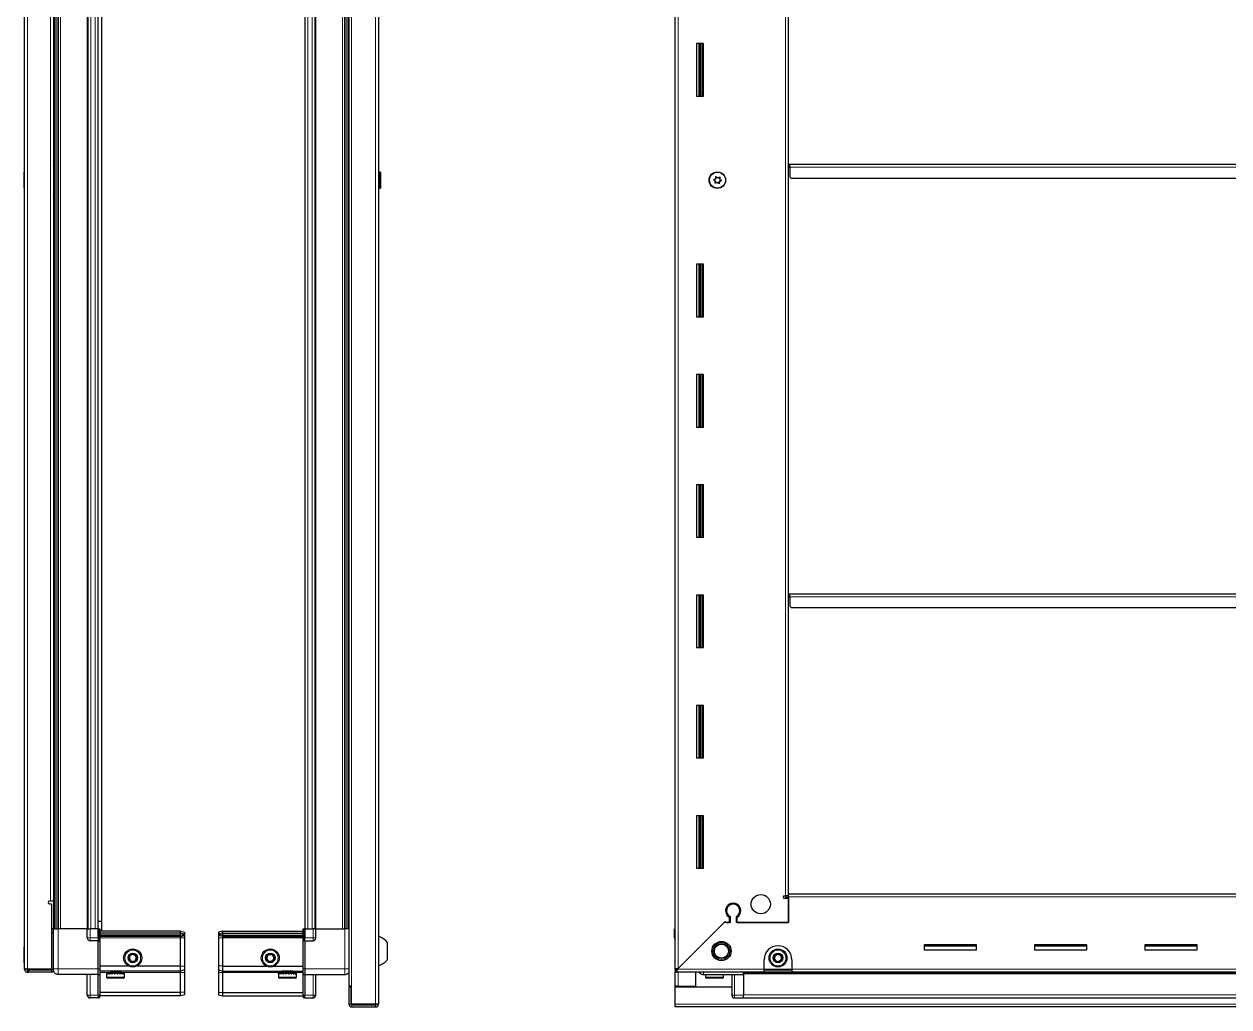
# Model space of a CAD drawing. Header units: millimetres. Extents: x 1315 to 4591, y 105 to 1992.
# Drawn here: x 2843 to 3717, y 577 to 1289 of the extents above; entities that cross this region are included whole.
import ezdxf

# ---------------------------------------------------------------- set-up
doc = ezdxf.new("R2010")
doc.units = ezdxf.units.MM

msp = doc.modelspace()

# ---------------------------------------------------------------- linework, layer by layer
at = {"color": 8, "linetype": 'Continuous', "lineweight": 18}
for p, q in [((3098.23, 1773.72), (3098.23, 578.92)), ((3080.83, 1760.82), (3080.83, 591.82)), ((2845.73, 1748.57), (2845.73, 604.07)), ((3317.58, 1747.97), (3317.58, 604.67)), ((2865.86, 1719.32), (2865.86, 633.32)), ((2868.31, 633.32), (2868.31, 1719.32)), ((2869.72, 1719.32), (2869.72, 633.32)), ((2889.13, 633.32), (2889.13, 1719.32)), ((2891.78, 633.32), (2891.78, 1719.32)), ((2894.98, 633.32), (2894.98, 1719.32)), ((3048.98, 1719.32), (3048.98, 633.32)), ((3052.18, 1719.32), (3052.18, 633.32)), ((3054.83, 1719.32), (3054.83, 633.32)), ((3074.23, 633.32), (3074.23, 1719.32)), ((3075.64, 1719.32), (3075.64, 633.32)), ((3078.09, 633.32), (3078.09, 1719.32)), ((2862.53, 653.57), (2862.53, 1699.07)), ((3395.38, 657.32), (3395.38, 1695.32)), ((3332.48, 1275.32), (3332.48, 1237.32)), ((3333.71, 1275.32), (3333.71, 1237.32)), ((3398.48, 1185.72), (4431.48, 1185.72)), ((3332.48, 1115.32), (3332.48, 1077.32)), ((3333.71, 1115.32), (3333.71, 1077.32)), ((3332.48, 1035.32), (3332.48, 997.32)), ((3333.71, 1035.32), (3333.71, 997.32)), ((3332.48, 955.32), (3332.48, 917.32)), ((3333.71, 955.32), (3333.71, 917.32)), ((3332.48, 875.32), (3332.48, 837.32)), ((3333.71, 875.32), (3333.71, 837.32)), ((3398.48, 874.22), (4431.48, 874.22)), ((3332.48, 795.32), (3332.48, 757.32)), ((3333.71, 795.32), (3333.71, 757.32)), ((3332.48, 715.32), (3332.48, 677.32)), ((3333.71, 715.32), (3333.71, 677.32)), ((4432.48, 656.72), (3397.48, 656.72)), ((2864.63, 633.32), (2864.63, 653.57)), ((2868.13, 633.32), (2868.13, 604.32)), ((2891.13, 633.32), (2891.13, 626.82)), ((3046.83, 633.32), (3046.49, 633.32)), ((3052.83, 633.32), (3052.83, 626.82)), ((3075.83, 633.32), (3075.83, 604.32)), ((2889.13, 626.82), (2891.13, 626.82)), ((2891.13, 626.82), (2891.13, 624.82)), ((2897.13, 626.82), (2891.13, 626.82)), ((2897.13, 626.82), (2897.46, 626.82)), ((2898.33, 624.62), (2897.13, 624.62)), ((2956.63, 626.82), (2898.33, 626.82)), ((2956.63, 626.82), (2959.63, 626.82)), ((2987.33, 626.82), (2984.33, 626.82)), ((2987.33, 626.82), (3045.63, 626.82)), ((3046.83, 624.62), (3045.63, 624.62)), ((3046.83, 626.82), (3046.49, 626.82)), ((3046.83, 626.82), (3052.83, 626.82)), ((3052.83, 626.82), (3052.83, 624.82)), ((3054.83, 626.82), (3052.83, 626.82)), ((3315.48, 626.82), (3314.98, 626.82)), ((2897.13, 604.32), (2868.13, 604.32)), ((2897.13, 604.32), (2898.33, 604.32)), ((3046.83, 604.32), (3045.63, 604.32)), ((3046.83, 604.32), (3075.83, 604.32)), ((3317.08, 604.17), (3379.98, 604.17)), ((3399.98, 604.17), (3379.98, 604.17)), ((3399.98, 604.17), (4429.98, 604.17)), ((2891.13, 600.32), (2891.13, 585.32)), ((2898.33, 600.12), (2897.13, 600.12)), ((2905.63, 601.82), (2898.33, 601.82)), ((2903.3, 598.42), (2903.13, 598.42)), ((2916.13, 598.42), (2903.3, 598.42)), ((2956.63, 601.82), (2913.63, 601.82)), ((2959.63, 601.82), (2956.63, 601.82)), ((2984.33, 601.82), (2987.33, 601.82)), ((2987.33, 601.82), (3030.33, 601.82)), ((3040.83, 598.42), (3027.83, 598.42)), ((3038.33, 601.82), (3045.63, 601.82)), ((3046.83, 600.12), (3045.63, 600.12)), ((3052.83, 600.32), (3052.83, 585.32)), ((3317.58, 591.82), (3317.58, 602.07)), ((3341.78, 598.42), (3337.48, 598.42)), ((3350.48, 598.42), (3341.78, 598.42)), ((3358.48, 585.32), (3358.48, 600.32)), ((3364.98, 602.06), (4464.98, 602.06)), ((3364.98, 600.82), (4464.98, 600.82)), ((2891.13, 585.32), (2889.13, 585.32)), ((2891.13, 585.32), (2891.13, 583.32)), ((2897.13, 585.32), (2891.13, 585.32)), ((2897.13, 585.32), (2898.33, 585.32)), ((3046.83, 585.32), (3045.63, 585.32)), ((3046.83, 585.32), (3052.83, 585.32)), ((3052.83, 585.32), (3052.83, 583.32)), ((3052.83, 585.32), (3054.83, 585.32)), ((3317.58, 591.32), (3317.58, 591.82)), ((3356.48, 585.32), (3358.48, 585.32)), ((3364.98, 585.32), (3358.48, 585.32)), ((3358.48, 583.32), (3358.48, 585.32)), ((3364.98, 585.47), (4464.98, 585.47)), ((3080.33, 578.92), (3078.83, 578.92)), ((3080.93, 578.32), (3080.93, 576.82)), ((4514.48, 578.92), (3315.48, 578.92))]:
    msp.add_line(p, q, dxfattribs=at)
at = {"color": 7, "linetype": 'Continuous', "lineweight": 25}
for p, q in [((3100.33, 1773.72), (3100.33, 578.92)), ((3078.73, 1760.82), (3078.73, 591.82)), ((2843.63, 604.67), (2843.63, 1747.97)), ((3315.48, 604.07), (3315.48, 1748.57)), ((2865.28, 633.32), (2865.28, 1719.32)), ((2867.07, 1719.32), (2867.07, 633.32)), ((2867.1, 1719.32), (2867.1, 633.32)), ((2889.78, 633.32), (2889.78, 1719.32)), ((2896.98, 633.32), (2896.98, 1719.32)), ((2899.48, 1712.32), (2899.48, 638.82)), ((3046.98, 1719.32), (3046.98, 633.32)), ((3054.18, 1719.32), (3054.18, 633.32)), ((3076.85, 633.32), (3076.85, 1719.32)), ((3076.88, 633.32), (3076.88, 1719.32)), ((3078.68, 1719.32), (3078.68, 633.32)), ((3315.13, 1719.32), (3315.13, 633.32)), ((2864.63, 1699.07), (2864.63, 653.57)), ((3397.48, 658.82), (3397.48, 1693.82)), ((3335.98, 1275.32), (3330.98, 1275.32)), ((3330.98, 1275.32), (3330.98, 1237.32)), ((3333.13, 1237.32), (3333.13, 1275.32)), ((3334.92, 1237.32), (3334.92, 1275.32)), ((3334.95, 1237.32), (3334.95, 1275.32)), ((3335.98, 1237.32), (3335.98, 1275.32)), ((3330.98, 1237.32), (3335.98, 1237.32)), ((2843.63, 1182.11), (2843.33, 1182.11)), ((2843.33, 1170.54), (2843.33, 1182.11)), ((2865.13, 1185.82), (2865.13, 1166.82)), ((3101.31, 1182.11), (3100.33, 1181.12)), ((3101.83, 1182.11), (3101.31, 1182.11)), ((3101.31, 1182.11), (3101.31, 1170.54)), ((3101.83, 1182.11), (3101.83, 1170.54)), ((3397.48, 1187.82), (3398.23, 1187.82)), ((3398.23, 1187.82), (3398.23, 1184.97)), ((3398.23, 1184.97), (3398.48, 1184.97)), ((3398.48, 1185.72), (3398.48, 1187.82)), ((3398.48, 1187.82), (4431.48, 1187.82)), ((3398.48, 1185.72), (3398.48, 1178.82)), ((3100.33, 1171.52), (3101.31, 1170.54)), ((3398.48, 1178.82), (3399.48, 1177.82)), ((3399.48, 1177.82), (4430.48, 1177.82)), ((2843.33, 1170.54), (2843.63, 1170.54)), ((3101.31, 1170.54), (3101.83, 1170.54)), ((3335.98, 1115.32), (3330.98, 1115.32)), ((3330.98, 1115.32), (3330.98, 1077.32)), ((3333.13, 1077.32), (3333.13, 1115.32)), ((3334.92, 1077.32), (3334.92, 1115.32)), ((3334.95, 1077.32), (3334.95, 1115.32)), ((3335.98, 1077.32), (3335.98, 1115.32)), ((3330.98, 1077.32), (3335.98, 1077.32)), ((3335.98, 1035.32), (3330.98, 1035.32)), ((3330.98, 1035.32), (3330.98, 997.32)), ((3333.13, 997.32), (3333.13, 1035.32)), ((3334.92, 997.32), (3334.92, 1035.32)), ((3334.95, 997.32), (3334.95, 1035.32)), ((3335.98, 997.32), (3335.98, 1035.32)), ((3330.98, 997.32), (3335.98, 997.32)), ((3335.98, 955.32), (3330.98, 955.32)), ((3330.98, 955.32), (3330.98, 917.32)), ((3333.13, 917.32), (3333.13, 955.32)), ((3334.92, 917.32), (3334.92, 955.32)), ((3334.95, 917.32), (3334.95, 955.32)), ((3335.98, 917.32), (3335.98, 955.32)), ((3330.98, 917.32), (3335.98, 917.32)), ((3335.98, 875.32), (3330.98, 875.32)), ((3330.98, 875.32), (3330.98, 837.32)), ((3333.13, 837.32), (3333.13, 875.32)), ((3334.92, 837.32), (3334.92, 875.32)), ((3334.95, 837.32), (3334.95, 875.32)), ((3335.98, 837.32), (3335.98, 875.32)), ((3397.48, 876.32), (3398.23, 876.32)), ((3398.23, 876.32), (3398.23, 873.47)), ((3398.48, 874.22), (3398.48, 876.32)), ((3398.48, 876.32), (4431.48, 876.32)), ((3398.48, 874.22), (3398.48, 867.32)), ((3398.23, 873.47), (3398.48, 873.47)), ((3398.48, 867.32), (3399.48, 866.32)), ((3399.48, 866.32), (4430.48, 866.32)), ((3330.98, 837.32), (3335.98, 837.32)), ((3335.98, 795.32), (3330.98, 795.32)), ((3330.98, 795.32), (3330.98, 757.32)), ((3333.13, 757.32), (3333.13, 795.32)), ((3334.92, 757.32), (3334.92, 795.32)), ((3334.95, 757.32), (3334.95, 795.32)), ((3335.98, 757.32), (3335.98, 795.32)), ((3330.98, 757.32), (3335.98, 757.32)), ((3335.98, 715.32), (3330.98, 715.32)), ((3330.98, 715.32), (3330.98, 677.32)), ((3333.13, 677.32), (3333.13, 715.32)), ((3334.92, 677.32), (3334.92, 715.32)), ((3334.95, 677.32), (3334.95, 715.32)), ((3335.98, 677.32), (3335.98, 715.32)), ((3330.98, 677.32), (3335.98, 677.32)), ((3394.63, 657.32), (3395.38, 657.32)), ((3397.48, 655.32), (3394.63, 655.32)), ((3397.48, 657.32), (3395.38, 657.32)), ((3395.48, 657.32), (3395.48, 656.32)), ((3395.48, 656.32), (3397.48, 656.32)), ((3397.48, 656.72), (3397.48, 658.82)), ((3397.48, 658.82), (4432.48, 658.82)), ((3397.48, 656.72), (3397.48, 638.07)), ((3397.48, 638.07), (3397.48, 655.32)), ((2862.53, 653.57), (2861.78, 653.57)), ((2861.78, 651.57), (2863.13, 651.57)), ((2864.63, 653.57), (2862.53, 653.57)), ((2863.13, 651.57), (2863.13, 604.07)), ((3355.48, 651.7), (3355.48, 650.94)), ((2899.48, 638.82), (2896.98, 638.82)), ((2899.48, 638.82), (2899.48, 631.82)), ((3350.98, 638.07), (3317.08, 604.17)), ((3317.58, 604.67), (3351.68, 638.77)), ((3355.18, 638.07), (3350.98, 638.07)), ((3351.68, 638.77), (3352.38, 638.07)), ((3352.38, 638.07), (3354.48, 638.07)), ((3354.48, 641.96), (3354.48, 638.07)), ((3355.18, 642.36), (3355.18, 638.07)), ((3359.78, 638.07), (3359.78, 642.36)), ((3397.48, 638.07), (3359.78, 638.07)), ((3360.48, 638.07), (3360.48, 641.96)), ((3360.48, 638.07), (3397.48, 638.07)), ((2864.63, 633.32), (2863.13, 633.32)), ((2864.63, 630.57), (2863.13, 630.57)), ((2864.63, 604.32), (2864.63, 633.32)), ((2889.13, 633.32), (2868.13, 633.32)), ((2889.13, 626.82), (2889.13, 633.32)), ((2889.13, 633.32), (2891.13, 633.32)), ((2897.13, 633.32), (2891.13, 633.32)), ((2897.13, 626.82), (2897.13, 633.32)), ((2897.13, 633.32), (2897.46, 633.32)), ((2897.46, 626.82), (2897.46, 633.32)), ((2897.46, 633.32), (2898.33, 633.32)), ((2898.33, 633.32), (2898.33, 625.5)), ((2956.63, 631.82), (2898.33, 631.82)), ((2956.63, 630.32), (2898.33, 630.32)), ((2956.63, 630.32), (2956.63, 631.82)), ((2956.63, 631.82), (2959.63, 631.02)), ((2956.63, 628.82), (2956.63, 630.32)), ((2956.63, 630.32), (2959.63, 629.87)), ((2956.63, 628.82), (2959.63, 629.37)), ((2959.63, 631.02), (2959.63, 629.87)), ((2959.63, 629.87), (2959.63, 629.37)), ((2959.63, 629.37), (2959.63, 628.63)), ((2987.33, 631.82), (2984.33, 631.02)), ((2984.33, 631.02), (2984.33, 629.87)), ((2987.33, 630.32), (2984.33, 629.87)), ((2984.33, 629.87), (2984.33, 629.37)), ((2987.33, 628.82), (2984.33, 629.37)), ((2984.33, 629.37), (2984.33, 628.63)), ((2987.33, 630.32), (2987.33, 631.82)), ((2987.33, 631.82), (3045.63, 631.82)), ((2987.33, 628.82), (2987.33, 630.32)), ((2987.33, 630.32), (3045.63, 630.32)), ((3045.63, 625.5), (3045.63, 633.32)), ((3045.63, 633.32), (3046.49, 633.32)), ((3046.49, 633.32), (3046.49, 633.32)), ((3046.49, 633.32), (3046.49, 626.82)), ((3046.83, 633.32), (3046.49, 633.32)), ((3046.83, 633.32), (3046.83, 626.82)), ((3046.83, 633.32), (3046.83, 633.32)), ((3046.83, 633.32), (3052.83, 633.32)), ((3046.83, 633.32), (3046.83, 626.82)), ((3054.83, 633.32), (3052.83, 633.32)), ((3054.83, 626.82), (3054.83, 633.32)), ((3054.83, 633.32), (3075.83, 633.32)), ((3314.98, 626.82), (3314.98, 633.32)), ((3314.98, 633.32), (3314.98, 633.32)), ((3314.98, 633.32), (3314.98, 633.32)), ((3314.98, 633.32), (3314.98, 626.82)), ((3315.48, 633.32), (3314.98, 633.32)), ((2843.63, 620.26), (2843.33, 620.26)), ((2843.33, 610.58), (2843.33, 620.26)), ((2897.13, 624.82), (2891.13, 624.82)), ((2897.13, 626.82), (2897.13, 624.82)), ((2897.13, 626.82), (2897.13, 624.82)), ((2897.13, 624.82), (2898.33, 624.82)), ((2897.13, 624.62), (2897.13, 624.82)), ((2897.13, 604.32), (2897.13, 624.62)), ((2956.63, 628.82), (2898.33, 628.82)), ((2956.63, 627.82), (2898.33, 627.82)), ((2898.33, 624.82), (2898.33, 625.5)), ((2898.33, 624.82), (2898.33, 624.62)), ((2898.33, 624.62), (2898.33, 604.32)), ((2956.63, 627.82), (2956.63, 628.82)), ((2956.63, 627.82), (2959.63, 628.63)), ((2956.63, 626.82), (2956.63, 627.82)), ((2956.63, 606.32), (2956.63, 626.82)), ((2959.63, 628.63), (2959.63, 626.82)), ((2959.63, 626.82), (2959.63, 606.66)), ((2987.33, 627.82), (2984.33, 628.63)), ((2984.33, 628.63), (2984.33, 626.82)), ((2984.33, 626.82), (2984.33, 606.66)), ((2987.33, 628.82), (3045.63, 628.82)), ((2987.33, 627.82), (2987.33, 628.82)), ((2987.33, 627.82), (3045.63, 627.82)), ((2987.33, 626.82), (2987.33, 627.82)), ((2987.33, 606.32), (2987.33, 626.82)), ((3045.63, 625.5), (3045.63, 624.82)), ((3046.83, 624.82), (3045.63, 624.82)), ((3045.63, 624.62), (3045.63, 624.82)), ((3045.63, 604.32), (3045.63, 624.62)), ((3046.83, 624.82), (3046.83, 626.82)), ((3046.83, 624.82), (3046.83, 624.62)), ((3046.83, 624.82), (3052.83, 624.82)), ((3046.83, 624.62), (3046.83, 604.32)), ((3106.93, 611.32), (3106.93, 623.32)), ((3315.48, 625.5), (3315.48, 625.5)), ((3533.98, 621.82), (3495.98, 621.82)), ((3495.98, 621.82), (3495.98, 618.32)), ((3495.98, 621.07), (3533.98, 621.07)), ((3533.98, 618.32), (3533.98, 621.82)), ((3613.98, 621.82), (3575.98, 621.82)), ((3575.98, 621.82), (3575.98, 618.32)), ((3575.98, 621.07), (3613.98, 621.07)), ((3613.98, 618.32), (3613.98, 621.82)), ((3693.98, 621.82), (3655.98, 621.82)), ((3655.98, 621.82), (3655.98, 618.32)), ((3655.98, 621.07), (3693.98, 621.07)), ((3693.98, 618.32), (3693.98, 621.82)), ((3495.98, 618.32), (3533.98, 618.32)), ((3575.98, 618.32), (3613.98, 618.32)), ((3655.98, 618.32), (3693.98, 618.32)), ((2843.33, 608.69), (2843.33, 610.58)), ((2843.33, 608.69), (2843.63, 608.69)), ((2843.63, 604.17), (2843.63, 604.67)), ((2845.13, 604.17), (2843.63, 604.17)), ((2863.13, 604.07), (2845.73, 604.07)), ((2845.73, 603.57), (2845.73, 602.07)), ((2845.73, 603.57), (2846.63, 603.57)), ((2846.63, 603.57), (2846.63, 602.07)), ((2863.13, 603.57), (2846.63, 603.57)), ((2863.13, 604.07), (2864.63, 604.07)), ((2863.13, 603.57), (2863.13, 602.07)), ((2897.13, 600.32), (2897.13, 604.32)), ((2919.63, 606.32), (2898.33, 606.32)), ((2898.33, 604.32), (2898.33, 600.32)), ((2956.63, 602.82), (2898.33, 602.82)), ((2905.63, 602.82), (2905.63, 602.79)), ((2905.63, 602.79), (2906.32, 602.31)), ((2905.73, 602.79), (2905.63, 602.79)), ((2913.63, 602.79), (2905.73, 602.79)), ((2912.94, 602.31), (2913.63, 602.79)), ((2913.63, 602.79), (2913.63, 602.82)), ((2956.63, 606.32), (2924.63, 606.32)), ((2956.63, 606.32), (2959.63, 606.66)), ((2956.63, 602.82), (2956.63, 606.32)), ((2959.63, 603.63), (2956.63, 602.82)), ((2956.63, 601.82), (2956.63, 602.82)), ((2959.63, 606.66), (2959.63, 603.63)), ((2959.63, 603.63), (2959.63, 601.82)), ((2987.33, 606.32), (2984.33, 606.66)), ((2984.33, 606.66), (2984.33, 603.63)), ((2984.33, 603.63), (2987.33, 602.82)), ((2984.33, 603.63), (2984.33, 601.82)), ((2987.33, 606.32), (3019.33, 606.32)), ((2987.33, 602.82), (2987.33, 606.32)), ((2987.33, 602.82), (3045.63, 602.82)), ((2987.33, 601.82), (2987.33, 602.82)), ((3024.33, 606.32), (3045.63, 606.32)), ((3030.33, 602.82), (3030.33, 602.79)), ((3030.33, 602.79), (3031.02, 602.31)), ((3038.33, 602.79), (3030.33, 602.79)), ((3037.64, 602.31), (3038.33, 602.79)), ((3038.33, 602.79), (3038.33, 602.82)), ((3045.63, 600.32), (3045.63, 604.32)), ((3046.83, 604.32), (3046.83, 600.32)), ((3315.48, 603.57), (3315.48, 604.07)), ((3316.98, 604.07), (3315.48, 604.07)), ((3315.48, 603.57), (3315.48, 602.07)), ((3316.48, 603.57), (3315.48, 603.57)), ((3316.48, 603.57), (3316.48, 602.07)), ((3379.98, 604.17), (3379.98, 611.07)), ((3379.98, 602.07), (3379.98, 604.17)), ((3399.98, 603.57), (3379.98, 603.57)), ((3399.98, 611.07), (3399.98, 604.17)), ((3399.98, 604.17), (3399.98, 602.07)), ((2845.73, 602.07), (2846.63, 602.07)), ((2863.13, 602.07), (2846.63, 602.07)), ((2897.13, 600.32), (2868.13, 600.32)), ((2889.13, 585.32), (2889.13, 600.32)), ((2897.13, 600.32), (2898.33, 600.32)), ((2897.13, 600.12), (2897.13, 600.32)), ((2897.13, 585.32), (2897.13, 600.12)), ((2898.33, 600.32), (2898.33, 600.12)), ((2898.33, 600.12), (2898.33, 585.32)), ((2903.13, 601.32), (2903.13, 598.42)), ((2903.22, 601.32), (2903.13, 601.32)), ((2903.22, 600.82), (2903.22, 601.32)), ((2903.39, 601.32), (2903.22, 601.32)), ((2903.22, 600.82), (2903.39, 600.82)), ((2903.39, 600.82), (2903.39, 601.32)), ((2903.88, 601.32), (2903.39, 601.32)), ((2903.88, 600.82), (2903.88, 601.32)), ((2904.26, 601.32), (2903.88, 601.32)), ((2903.88, 600.82), (2904.26, 600.82)), ((2904.08, 597.62), (2903.93, 597.62)), ((2915.33, 597.62), (2904.08, 597.62)), ((2904.26, 600.82), (2904.26, 601.32)), ((2905.1, 601.32), (2904.26, 601.32)), ((2905.1, 600.82), (2905.1, 601.32)), ((2905.66, 601.32), (2905.1, 601.32)), ((2905.1, 600.82), (2905.66, 600.82)), ((2905.23, 601.42), (2905.23, 601.32)), ((2910.62, 601.42), (2905.23, 601.42)), ((2906.32, 602.31), (2905.63, 601.82)), ((2905.73, 601.82), (2905.63, 601.82)), ((2905.66, 600.82), (2905.66, 601.32)), ((2906.76, 601.32), (2905.66, 601.32)), ((2913.63, 601.82), (2905.73, 601.82)), ((2906.4, 602.31), (2906.32, 602.31)), ((2912.94, 602.31), (2906.4, 602.31)), ((2906.76, 600.82), (2906.76, 601.32)), ((2907.44, 601.32), (2906.76, 601.32)), ((2906.76, 600.82), (2907.44, 600.82)), ((2907.44, 600.82), (2907.44, 601.32)), ((2908.71, 601.32), (2907.44, 601.32)), ((2908.71, 600.82), (2908.71, 601.32)), ((2909, 601.32), (2908.71, 601.32)), ((2908.71, 600.82), (2909.44, 600.82)), ((2909, 600.82), (2909, 601.32)), ((2909.44, 600.82), (2909.44, 601.32)), ((2910.74, 601.32), (2909.44, 601.32)), ((2914.03, 601.42), (2910.62, 601.42)), ((2910.74, 600.82), (2910.74, 601.32)), ((2910.74, 600.82), (2911.46, 600.82)), ((2910.87, 600.82), (2910.87, 601.32)), ((2911.46, 601.32), (2910.87, 601.32)), ((2911.46, 600.82), (2911.46, 601.32)), ((2912.66, 601.32), (2911.46, 601.32)), ((2912.66, 600.82), (2912.66, 601.32)), ((2913.3, 601.32), (2912.66, 601.32)), ((2912.66, 600.82), (2913.3, 600.82)), ((2913.63, 601.82), (2912.94, 602.31)), ((2913.3, 600.82), (2913.3, 601.32)), ((2914.29, 601.32), (2913.3, 601.32)), ((2914.03, 601.32), (2914.03, 601.42)), ((2914.29, 600.82), (2914.29, 601.32)), ((2914.77, 601.32), (2914.29, 601.32)), ((2914.29, 600.82), (2914.77, 600.82)), ((2914.77, 600.82), (2914.77, 601.32)), ((2915.46, 601.32), (2914.77, 601.32)), ((2915.46, 600.82), (2915.46, 601.32)), ((2915.75, 601.32), (2915.46, 601.32)), ((2915.46, 600.82), (2915.75, 600.82)), ((2915.75, 600.82), (2915.75, 601.32)), ((2916.06, 601.32), (2915.75, 601.32)), ((2916.06, 600.82), (2916.06, 601.32)), ((2916.12, 601.32), (2916.06, 601.32)), ((2916.06, 600.82), (2916.12, 600.82)), ((2916.12, 600.82), (2916.12, 601.32)), ((2916.13, 601.32), (2916.12, 601.32)), ((2916.13, 598.42), (2916.13, 601.32)), ((2956.63, 587.32), (2956.63, 601.82)), ((2959.63, 601.82), (2959.63, 587.48)), ((2984.33, 601.82), (2984.33, 587.48)), ((2987.33, 587.32), (2987.33, 601.82)), ((3027.83, 601.32), (3027.83, 598.42)), ((3027.85, 601.32), (3027.83, 601.32)), ((3027.85, 600.82), (3027.85, 601.32)), ((3027.94, 601.32), (3027.85, 601.32)), ((3027.85, 600.82), (3027.94, 600.82)), ((3027.94, 600.82), (3027.94, 601.32)), ((3028.32, 601.32), (3027.94, 601.32)), ((3028.32, 600.82), (3028.32, 601.32)), ((3028.63, 601.32), (3028.32, 601.32)), ((3028.32, 600.82), (3028.63, 600.82)), ((3028.63, 600.82), (3028.63, 601.32)), ((3029.37, 601.32), (3028.63, 601.32)), ((3040.03, 597.62), (3028.63, 597.62)), ((3029.37, 600.82), (3029.37, 601.32)), ((3029.88, 601.32), (3029.37, 601.32)), ((3029.37, 600.82), (3029.88, 600.82)), ((3029.88, 600.82), (3029.88, 601.32)), ((3030.92, 601.32), (3029.88, 601.32)), ((3029.93, 601.42), (3029.93, 601.32)), ((3038.73, 601.42), (3029.93, 601.42)), ((3031.02, 602.31), (3030.33, 601.82)), ((3038.33, 601.82), (3030.33, 601.82)), ((3030.92, 600.82), (3030.92, 601.32)), ((3031.57, 601.32), (3030.92, 601.32)), ((3030.92, 600.82), (3031.57, 600.82)), ((3037.64, 602.31), (3031.02, 602.31)), ((3031.57, 600.82), (3031.57, 601.32)), ((3032.79, 601.32), (3031.57, 601.32)), ((3032.79, 600.82), (3032.79, 601.32)), ((3033.29, 601.32), (3032.79, 601.32)), ((3032.79, 600.82), (3033.52, 600.82)), ((3033.29, 600.82), (3033.29, 601.32)), ((3033.52, 600.82), (3033.52, 601.32)), ((3034.82, 601.32), (3033.52, 601.32)), ((3034.82, 600.82), (3034.82, 601.32)), ((3034.82, 600.82), (3035.55, 600.82)), ((3035.16, 600.82), (3035.16, 601.32)), ((3035.55, 601.32), (3035.16, 601.32)), ((3035.55, 600.82), (3035.55, 601.32)), ((3036.8, 601.32), (3035.55, 601.32)), ((3036.8, 600.82), (3036.8, 601.32)), ((3037.46, 601.32), (3036.8, 601.32)), ((3036.8, 600.82), (3037.46, 600.82)), ((3037.46, 600.82), (3037.46, 601.32)), ((3038.54, 601.32), (3037.46, 601.32)), ((3038.33, 601.82), (3037.64, 602.31)), ((3038.54, 600.82), (3038.54, 601.32)), ((3039.07, 601.32), (3038.54, 601.32)), ((3038.54, 600.82), (3039.07, 600.82)), ((3038.73, 601.32), (3038.73, 601.42)), ((3039.07, 600.82), (3039.07, 601.32)), ((3039.86, 601.32), (3039.07, 601.32)), ((3039.86, 600.82), (3039.86, 601.32)), ((3040.21, 601.32), (3039.86, 601.32)), ((3039.86, 600.82), (3040.21, 600.82)), ((3040.21, 600.82), (3040.21, 601.32)), ((3040.64, 601.32), (3040.21, 601.32)), ((3040.64, 600.82), (3040.64, 601.32)), ((3040.78, 601.32), (3040.64, 601.32)), ((3040.64, 600.82), (3040.78, 600.82)), ((3040.78, 600.82), (3040.78, 601.32)), ((3040.83, 601.32), (3040.78, 601.32)), ((3040.83, 598.42), (3040.83, 601.32)), ((3046.83, 600.32), (3045.63, 600.32)), ((3045.63, 600.12), (3045.63, 600.32)), ((3045.63, 585.32), (3045.63, 600.12)), ((3046.83, 600.32), (3046.83, 600.12)), ((3046.83, 600.32), (3075.83, 600.32)), ((3046.83, 600.12), (3046.83, 585.32)), ((3046.83, 600.12), (3046.83, 585.32)), ((3054.83, 585.32), (3054.83, 600.32)), ((3315.48, 591.82), (3315.48, 602.07)), ((3316.48, 602.07), (3315.48, 602.07)), ((3379.98, 602.07), (3316.48, 602.07)), ((3330.48, 591.82), (3330.48, 602.07)), ((3335.98, 600.32), (3364.98, 600.32)), ((3337.48, 600.32), (3337.48, 598.42)), ((3342.05, 597.62), (3338.28, 597.62)), ((3349.68, 597.62), (3342.05, 597.62)), ((3350.48, 598.42), (3350.48, 600.32)), ((3356.48, 600.32), (3356.48, 585.32)), ((3364.98, 600.36), (3364.9, 602.07)), ((4464.98, 601.47), (3364.98, 601.47)), ((3364.98, 600.32), (3364.98, 600.82)), ((3364.98, 600.32), (3364.98, 585.32)), ((3399.98, 602.07), (3379.98, 602.07)), ((4429.98, 602.07), (3399.98, 602.07)), ((2897.13, 585.32), (2897.13, 583.32)), ((2956.63, 587.32), (2898.33, 587.32)), ((2898.33, 583.82), (2898.33, 585.32)), ((2959.63, 587.48), (2956.63, 587.32)), ((2956.63, 584.82), (2956.63, 587.32)), ((2959.63, 585.63), (2956.63, 584.82)), ((2959.63, 587.48), (2959.63, 585.63)), ((2984.33, 587.48), (2987.33, 587.32)), ((2984.33, 587.48), (2984.33, 585.63)), ((2984.33, 585.63), (2987.33, 584.82)), ((2987.33, 587.32), (3045.63, 587.32)), ((2987.33, 584.82), (2987.33, 587.32)), ((3045.63, 585.32), (3045.63, 583.82)), ((3046.83, 583.32), (3046.83, 585.32)), ((3080.83, 591.82), (3078.73, 591.82)), ((3078.83, 591.32), (3080.33, 591.32)), ((3078.83, 591.32), (3078.83, 578.92)), ((3080.33, 591.32), (3080.33, 578.92)), ((3080.83, 578.92), (3080.83, 591.82)), ((3317.58, 591.82), (3315.48, 591.82)), ((3315.48, 591.32), (3315.48, 591.82)), ((3315.48, 591.32), (3356.48, 591.32)), ((3315.48, 578.92), (3315.48, 591.32)), ((3316.98, 591.32), (3316.98, 591.82)), ((3317.58, 591.82), (3330.48, 591.82)), ((3356.48, 585.32), (3356.48, 585.32)), ((3364.98, 583.32), (3364.98, 585.32)), ((2897.13, 583.32), (2891.13, 583.32)), ((2897.13, 583.32), (2897.46, 583.32)), ((2897.13, 583.32), (2897.13, 583.32)), ((2897.13, 583.32), (2897.46, 583.32)), ((2897.46, 583.32), (2898.33, 583.82)), ((2897.46, 583.32), (2898.33, 583.82)), ((2956.63, 584.82), (2898.33, 584.82)), ((2987.33, 584.82), (3045.63, 584.82)), ((3045.63, 583.82), (3046.49, 583.32)), ((3046.83, 583.32), (3046.49, 583.32)), ((3046.83, 583.32), (3052.83, 583.32)), ((3098.23, 578.92), (3080.83, 578.92)), ((3080.93, 578.32), (3098.23, 578.32)), ((3080.93, 576.82), (3098.23, 576.82)), ((3100.33, 578.92), (3098.23, 578.92)), ((3098.23, 578.32), (3098.23, 576.82)), ((3315.48, 576.82), (3315.48, 578.92)), ((4514.48, 576.82), (3315.48, 576.82)), ((3358.48, 583.32), (3364.98, 583.32)), ((3358.48, 583.32), (3364.98, 583.32)), ((3364.98, 583.47), (4464.98, 583.47)), ((3364.98, 583.32), (3364.98, 583.32))]:
    msp.add_line(p, q, dxfattribs=at)
for centre, radius in [((3345.98, 1176.32), 6), ((3346.13, 1176.32), 5.79), ((3346.13, 1176.32), 1.85), ((3377.48, 651.32), 7), ((3348.98, 617.32), 7), ((3348.98, 617.32), 6.02), ((3348.98, 617.32), 5.1), ((2922.13, 612.32), 6.5), ((2922.13, 612.32), 3.46), ((3021.83, 612.32), 6.5), ((3021.83, 612.32), 3.46), ((3389.98, 612.32), 6.5), ((3389.98, 612.32), 3.46)]:
    msp.add_circle(centre, radius, dxfattribs=at)
at = {"color": 8, "linetype": 'Continuous', "lineweight": 18}
for centre in [(2922.13, 612.32), (3021.83, 612.32), (3389.98, 612.32)]:
    msp.add_circle(centre, 5.7, dxfattribs=at)
at = {"color": 7, "linetype": 'Continuous', "lineweight": 25}
for centre, radius, start, end in [((2862.13, 1185.82), 3, 0, 33.55731), ((2862.13, 1166.82), 3, 326.44269, 0), ((3394.63, 656.32), 1, 90, 270), ((2861.78, 652.57), 1, 90, 270), ((3357.48, 646.57), 5.5, 303.05573, 236.94427), ((3357.48, 646.57), 4.8, 298.63099, 241.36901), ((2891.13, 626.82), 2, 180, 270), ((3052.83, 626.82), 2, 270, 0), ((3097.3, 616.3), 11.91, 36.1266, 75.29965), ((3316.98, 626.82), 2, 180, 221.40962), ((3316.98, 626.82), 2, 180, 221.39416), ((3389.98, 611.07), 10, 90, 180), ((3389.98, 611.07), 10, 0, 90), ((2922.13, 612.32), 2.5, 127.98423, 187.98423), ((2922.13, 612.32), 2.5, 187.98423, 247.98423), ((2922.13, 612.32), 2.5, 67.98423, 127.98423), ((2922.13, 612.32), 2.5, 7.98423, 67.98423), ((2922.13, 612.32), 2.5, 307.98423, 7.98423), ((3021.83, 612.32), 2.5, 155.91157, 215.91157), ((3021.83, 612.32), 2.5, 95.91157, 155.91157), ((3021.83, 612.32), 2.5, 35.91157, 95.91157), ((3021.83, 612.32), 2.5, 335.91157, 35.91157), ((3389.98, 612.32), 2.5, 127.47401, 187.47401), ((3389.98, 612.32), 2.5, 187.47401, 247.47401), ((3389.98, 612.32), 2.5, 67.47401, 127.47401), ((3389.98, 612.32), 2.5, 7.47401, 67.47401), ((3389.98, 612.32), 2.5, 307.47401, 7.47401), ((2845.63, 604.57), 0.5, 243.29122, 270), ((2863.03, 604.17), 0.6, 270, 350.40593), ((2863.03, 604.17), 2.1, 272.7294, 327.8305), ((2922.13, 612.32), 2.5, 247.98423, 307.98423), ((3021.83, 612.32), 2.5, 215.91157, 275.91157), ((3021.83, 612.32), 2.5, 275.91157, 335.91157), ((3097.3, 618.35), 11.91, 284.70035, 323.8734), ((3389.98, 612.32), 2.5, 247.47401, 307.47401), ((2903.93, 598.42), 0.8, 180, 270), ((2905.23, 601.82), 0.4, 270, 0), ((2914.03, 601.82), 0.4, 180, 270), ((2915.33, 598.42), 0.8, 270, 0), ((3028.63, 598.42), 0.8, 180, 270), ((3029.93, 601.82), 0.4, 270, 0), ((3038.73, 601.82), 0.4, 180, 270), ((3040.03, 598.42), 0.8, 270, 0), ((3338.28, 598.42), 0.8, 180, 270), ((3349.68, 598.42), 0.8, 270, 0), ((3356.28, 600.12), 0.2, 0, 90), ((2891.13, 585.32), 2, 180, 270), ((3052.83, 585.32), 2, 270, 0), ((3358.48, 585.32), 2, 180, 270), ((3358.48, 585.32), 2, 180, 270), ((3080.93, 578.92), 2.1, 180, 270), ((3080.93, 578.92), 0.6, 180, 270), ((3098.23, 578.92), 2.1, 270, 0), ((3098.23, 578.92), 0.6, 270, 0)]:
    msp.add_arc(centre, radius, start, end, dxfattribs=at)
for centre, start_param, end_param in [((2900.92, 626.82), 3.141593, 3.864327), ((3043.03, 626.82), 5.560451, 6.283185)]:
    msp.add_ellipse(centre, major_axis=(3.46, 0), ratio=0.57735, start_param=start_param, end_param=end_param, dxfattribs=at)
for points, knots in [([(3347.76, 1178.6), (3347.75, 1178.6), (3347.73, 1178.61), (3347.67, 1178.61), (3347.53, 1178.57), (3347.18, 1178.4), (3346.7, 1178.15), (3346.07, 1178.19), (3345.63, 1178.47), (3345.32, 1178.71), (3345.13, 1178.85), (3345.04, 1178.88), (3345, 1178.89), (3344.97, 1178.87), (3344.94, 1178.85), (3344.91, 1178.79), (3344.86, 1178.53), (3344.86, 1178.05), (3344.69, 1177.36), (3344.09, 1176.98), (3343.64, 1176.82), (3343.4, 1176.7), (3343.35, 1176.64), (3343.34, 1176.61), (3343.34, 1176.58), (3343.35, 1176.55), (3343.38, 1176.51), (3343.44, 1176.46), (3343.62, 1176.32), (3343.94, 1176.11), (3344.34, 1175.79), (3344.57, 1175.2), (3344.49, 1174.66), (3344.44, 1174.28), (3344.45, 1174.13), (3344.47, 1174.07), (3344.49, 1174.05), (3344.53, 1174.03), (3344.58, 1174.04), (3344.72, 1174.08), (3345.07, 1174.25), (3345.55, 1174.49), (3346.18, 1174.46), (3346.62, 1174.18), (3346.93, 1173.94), (3347.12, 1173.8), (3347.21, 1173.77), (3347.25, 1173.76), (3347.29, 1173.77), (3347.31, 1173.8), (3347.34, 1173.86), (3347.39, 1174.12), (3347.39, 1174.6), (3347.57, 1175.29), (3348.17, 1175.67), (3348.62, 1175.82), (3348.85, 1175.95), (3348.9, 1176), (3348.91, 1176.03), (3348.91, 1176.06), (3348.9, 1176.1), (3348.87, 1176.13), (3348.82, 1176.19), (3348.64, 1176.33), (3348.31, 1176.53), (3347.92, 1176.86), (3347.68, 1177.45), (3347.76, 1177.98), (3347.81, 1178.37), (3347.81, 1178.52), (3347.78, 1178.57), (3347.77, 1178.59), (3347.76, 1178.6)], [0, 0, 0, 0, 0.002009, 0.00442, 0.009365, 0.025528, 0.067705, 0.095786, 0.124646, 0.150342, 0.160519, 0.163394, 0.165697, 0.167245, 0.168874, 0.17077, 0.178606, 0.211994, 0.249994, 0.287995, 0.321383, 0.329219, 0.331115, 0.332744, 0.334292, 0.336217, 0.338535, 0.341318, 0.349662, 0.375358, 0.404217, 0.432298, 0.474475, 0.490639, 0.496669, 0.49844, 0.5, 0.502009, 0.50442, 0.509365, 0.525528, 0.567705, 0.595786, 0.624646, 0.650342, 0.660519, 0.663394, 0.665697, 0.667245, 0.668874, 0.67077, 0.678606, 0.711994, 0.749994, 0.787995, 0.821383, 0.829219, 0.831115, 0.832744, 0.834292, 0.836217, 0.838535, 0.841318, 0.849662, 0.875358, 0.904217, 0.932298, 0.974475, 0.990639, 0.996669, 0.99844, 1, 1, 1, 1]), ([(2864.63, 633.32), (2864.67, 633.32), (2864.74, 633.32), (2865.35, 633.32), (2866.23, 633.32), (2867.22, 633.32), (2867.87, 633.32), (2868.13, 633.32)], [0, 0, 0, 0, 0.214694, 0.429388, 0.644082, 0.858775, 1, 1, 1, 1]), ([(3078.68, 633.32), (3078.64, 633.32), (3078.42, 633.32), (3077.7, 633.32), (3076.74, 633.32), (3076.09, 633.32), (3075.83, 633.32)], [0, 0, 0, 0, 0.071707, 0.420979, 0.770251, 1, 1, 1, 1]), ([(2919.45, 613.41), (2919.86, 613.72), (2920.62, 614.32), (2921.37, 614.91), (2921.73, 615.18)], [0, 0, 0, 0, 0.534686, 1, 1, 1, 1]), ([(2919.85, 610.55), (2919.83, 610.67), (2919.75, 611.26), (2919.61, 612.25), (2919.5, 613.06), (2919.45, 613.41)], [0, 0, 0, 0, 0.133125, 0.637099, 1, 1, 1, 1]), ([(2921.73, 615.18), (2922.2, 614.99), (2923.1, 614.63), (2923.99, 614.27), (2924.4, 614.1)], [0, 0, 0, 0, 0.534686, 1, 1, 1, 1]), ([(2924.4, 614.1), (2924.45, 613.76), (2924.56, 612.94), (2924.7, 611.96), (2924.79, 611.37), (2924.8, 611.24)], [0, 0, 0, 0, 0.362901, 0.866875, 1, 1, 1, 1]), ([(3018.96, 612.03), (3019.17, 612.5), (3019.56, 613.38), (3019.95, 614.25), (3020.13, 614.66)], [0, 0, 0, 0, 0.534686, 1, 1, 1, 1]), ([(3020.65, 609.69), (3020.35, 610.11), (3019.78, 610.89), (3019.22, 611.66), (3018.96, 612.03)], [0, 0, 0, 0, 0.534686, 1, 1, 1, 1]), ([(3020.13, 614.66), (3020.48, 614.7), (3021.3, 614.78), (3022.29, 614.88), (3022.88, 614.95), (3023.01, 614.96)], [0, 0, 0, 0, 0.362901, 0.866875, 1, 1, 1, 1]), ([(3023.01, 614.96), (3023.31, 614.54), (3023.87, 613.76), (3024.44, 612.98), (3024.7, 612.62)], [0, 0, 0, 0, 0.534686, 1, 1, 1, 1]), ([(3024.7, 612.62), (3024.49, 612.15), (3024.09, 611.27), (3023.7, 610.39), (3023.52, 609.99)], [0, 0, 0, 0, 0.534686, 1, 1, 1, 1]), ([(3387.31, 613.43), (3387.41, 613.51), (3387.88, 613.87), (3388.67, 614.48), (3389.33, 614.98), (3389.6, 615.19)], [0, 0, 0, 0, 0.1331247, 0.6370994, 1, 1, 1, 1]), ([(3387.69, 610.57), (3387.62, 611.08), (3387.49, 612.03), (3387.37, 612.99), (3387.31, 613.43)], [0, 0, 0, 0, 0.534686, 1, 1, 1, 1]), ([(3389.6, 615.19), (3390.08, 614.99), (3390.97, 614.62), (3391.85, 614.25), (3392.27, 614.08)], [0, 0, 0, 0, 0.534686, 1, 1, 1, 1]), ([(3392.27, 614.08), (3392.33, 613.57), (3392.46, 612.61), (3392.58, 611.66), (3392.64, 611.22)], [0, 0, 0, 0, 0.534686, 1, 1, 1, 1]), ([(2845.73, 604.07), (2845.47, 604.12), (2844.98, 604.21), (2844.34, 604.34), (2843.87, 604.47), (2843.65, 604.58), (2843.63, 604.65), (2843.63, 604.67)], [0, 0, 0, 0, 0.230255, 0.448522, 0.666786, 0.88505, 1, 1, 1, 1]), ([(2843.63, 604.17), (2843.65, 603.92), (2843.71, 603.43), (2844.1, 602.79), (2844.66, 602.32), (2845.24, 602.1), (2845.6, 602.08), (2845.73, 602.07)], [0, 0, 0, 0, 0.230255, 0.448522, 0.666786, 0.88505, 1, 1, 1, 1]), ([(2864.63, 603.82), (2864.63, 603.83), (2864.63, 603.84), (2864.63, 603.96), (2864.63, 604.13), (2864.63, 604.26), (2864.63, 604.32)], [0, 0, 0, 0, 0.249394, 0.500333, 0.750167, 1, 1, 1, 1]), ([(2868.13, 600.32), (2867.69, 600.37), (2867.01, 600.44), (2866.19, 600.88), (2865.63, 601.33), (2865.18, 601.89), (2864.75, 602.71), (2864.67, 603.38), (2864.63, 603.82)], [0, 0, 0, 0, 0.239457, 0.368361, 0.5, 0.631639, 0.760543, 1, 1, 1, 1]), ([(2922.53, 609.46), (2922.05, 609.66), (2921.16, 610.02), (2920.27, 610.38), (2919.85, 610.55)], [0, 0, 0, 0, 0.534686, 1, 1, 1, 1]), ([(2924.8, 611.24), (2924.4, 610.92), (2923.64, 610.33), (2922.88, 609.74), (2922.53, 609.46)], [0, 0, 0, 0, 0.534686, 1, 1, 1, 1]), ([(3023.52, 609.99), (3023.4, 609.97), (3022.8, 609.91), (3021.81, 609.81), (3020.99, 609.72), (3020.65, 609.69)], [0, 0, 0, 0, 0.133125, 0.637099, 1, 1, 1, 1]), ([(3317.58, 604.67), (3317.32, 604.63), (3316.83, 604.54), (3316.19, 604.4), (3315.72, 604.27), (3315.5, 604.16), (3315.48, 604.1), (3315.48, 604.07)], [0, 0, 0, 0, 0.230255, 0.448522, 0.666786, 0.88505, 1, 1, 1, 1]), ([(3316.48, 602.07), (3316.52, 602.1), (3316.61, 602.15), (3316.75, 602.55), (3316.88, 603.1), (3316.99, 603.68), (3317.05, 604.05), (3317.08, 604.17)], [0, 0, 0, 0, 0.230255, 0.448522, 0.666786, 0.88505, 1, 1, 1, 1]), ([(3390.35, 609.46), (3389.88, 609.66), (3388.98, 610.03), (3388.1, 610.4), (3387.69, 610.57)], [0, 0, 0, 0, 0.534686, 1, 1, 1, 1]), ([(3392.64, 611.22), (3392.37, 611.01), (3391.72, 610.51), (3390.93, 609.9), (3390.45, 609.54), (3390.35, 609.46)], [0, 0, 0, 0, 0.362901, 0.866875, 1, 1, 1, 1]), ([(3075.83, 600.32), (3076.27, 600.37), (3076.95, 600.44), (3077.76, 600.88), (3078.31, 601.32), (3078.59, 601.69), (3078.73, 601.87)], [0, 0, 0, 0, 0.384298, 0.591173, 0.802437, 1, 1, 1, 1]), ([(3332.76, 602.07), (3332.88, 601.87), (3333.27, 601.22), (3334.42, 600.51), (3335.46, 600.39), (3335.98, 600.32)], [0, 0, 0, 0, 0.1822499, 0.5911249, 1, 1, 1, 1]), ([(3364.98, 600.32), (3364.98, 600.36), (3364.98, 600.44), (3364.98, 601.06), (3364.98, 601.62), (3364.98, 601.99), (3364.98, 602)], [0, 0, 0, 0, 0.330266, 0.660532, 0.990799, 1, 1, 1, 1])]:
    msp.add_open_spline(points, degree=3, knots=knots, dxfattribs=at)
for points in [[(2845.13, 604.17), (2845.14, 604.09), (2845.15, 603.94), (2845.29, 603.74), (2845.49, 603.6), (2845.65, 603.58), (2845.73, 603.57)], [(3316.48, 603.57), (3316.53, 603.58), (3316.63, 603.6), (3316.78, 603.74), (3316.93, 603.94), (3317.03, 604.09), (3317.08, 604.17)], [(3317.58, 604.67), (3317.5, 604.62), (3317.34, 604.52), (3317.14, 604.37), (3317, 604.22), (3316.99, 604.12), (3316.98, 604.07)]]:
    msp.add_open_spline(points, degree=3, dxfattribs=at)
at = {"color": 8, "linetype": 'Continuous', "lineweight": 18}
for points, knots in [([(2868.13, 604.32), (2867.69, 604.32), (2867.01, 604.32), (2866.19, 604.32), (2865.63, 604.32), (2865.18, 604.32), (2864.75, 604.32), (2864.67, 604.32), (2864.63, 604.32)], [0, 0, 0, 0, 0.2394568, 0.3683607, 0.5, 0.6316393, 0.7605432, 1, 1, 1, 1]), ([(3075.83, 604.32), (3076.27, 604.32), (3076.95, 604.32), (3077.76, 604.32), (3078.31, 604.32), (3078.59, 604.32), (3078.73, 604.32)], [0, 0, 0, 0, 0.3842982, 0.5911726, 0.8024372, 1, 1, 1, 1]), ([(3335.98, 600.32), (3335.98, 600.37), (3335.98, 600.44), (3335.98, 600.88), (3335.98, 601.33), (3335.98, 601.75), (3335.98, 602.02), (3335.98, 602.07)], [0, 0, 0, 0, 0.359753, 0.553414, 0.751185, 0.948956, 1, 1, 1, 1])]:
    msp.add_open_spline(points, degree=3, knots=knots, dxfattribs=at)
for points in [[(2868.13, 604.32), (2868.13, 603.8), (2868.13, 602.75), (2868.13, 601.43), (2868.13, 600.5), (2868.13, 600.38), (2868.13, 600.32)], [(3075.83, 604.32), (3075.83, 603.8), (3075.83, 602.75), (3075.83, 601.43), (3075.83, 600.5), (3075.83, 600.38), (3075.83, 600.32)]]:
    msp.add_open_spline(points, degree=3, dxfattribs=at)

doc.saveas('drawing.dxf')
